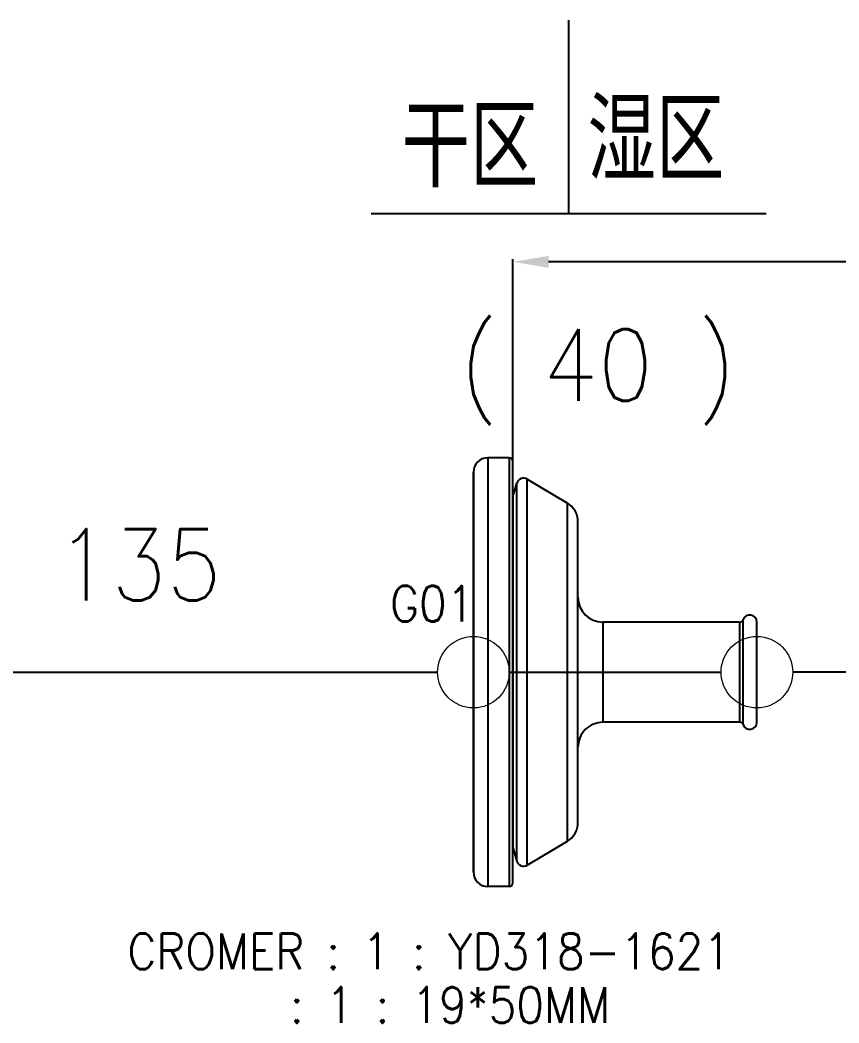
# Model space of a CAD drawing. Header units: inches. Extents: x 47316 to 59086, y 3141 to 11743.
# Drawn here: x 53689.3 to 53746.5, y 5801 to 5871.1 of the extents above; entities that cross this region are included whole.
import ezdxf

# ---------------------------------------------------------------- set-up
doc = ezdxf.new("R2010")
doc.units = ezdxf.units.IN
doc.header["$MEASUREMENT"] = 0
doc.styles.add('MtX_FangSong_GB2312', font='')
doc.styles.get("Standard").update_dxf_attribs({"font": ''})
doc.styles.get('MtX_FangSong_GB2312').set_extended_font_data('FangSong_GB2312')
doc.styles.get('Standard').set_extended_font_data('SimSun')
doc.linetypes.add('_VH_FULL_TAPE', pattern='A,0.0001,[30,VeSys.shx,S=0.1,R=0,X=0,Y=0],-0.8,[30,VeSys.shx,S=0.1,R=180,X=0,Y=0],-0.0001', length=0.8002)

# ---------------------------------------------------------------- blocks, each defined once
blk = doc.blocks.new('YD318-1621')
at = {"lineweight": -3}
for p, q in [((17.3, -9.777), (17.3, 15.418)), ((17.3, 15.418), (18.8, 15.418)), ((18.8, -9.777), (18.8, 15.418)), ((17.052, 15.163), (17.052, -9.603)), ((19.8, 14.411), (19.8, -9.09)), ((19.8, 9.979), (19.8, 14.411)), ((16.036, 13.929), (13.229, 12.249)), ((16.036, 13.929), (16.036, -8.761)), ((16.772, 13.641), (16.772, -8.564)), ((17.05, 12.695), (16.772, 13.641)), ((17.05, -7.918), (17.05, 12.695)), ((13.229, 12.249), (13.229, -7.614)), ((12.5, 10.962), (12.5, -6.735)), ((19.8, -13.521), (19.8, 9.979)), ((0, 3.945), (0, -3.048)), ((0.971, 4.111), (0.971, -2.058)), ((1.207, -1.945), (1.207, 3.945)), ((1.207, 3.945), (10.75, 3.945)), ((10.75, -1.945), (10.75, 3.945)), ((0.971, -2.058), (0.971, -3.222)), ((1.207, -3.055), (1.207, -1.945)), ((10.75, -3.055), (10.75, -1.945)), ((1.207, -3.055), (10.75, -3.055)), ((12.5, -6.735), (12.5, -10.073)), ((19.8, -6.673), (19.8, -9.982)), ((13.229, -7.614), (13.229, -11.36)), ((17.05, -11.805), (17.05, -7.918)), ((16.036, -8.761), (16.036, -13.04)), ((16.772, -8.564), (16.772, -12.752)), ((19.8, -9.09), (19.8, -13.521)), ((17.052, -9.603), (17.052, -14.274)), ((17.3, -14.528), (17.3, -9.777)), ((18.8, -14.528), (18.8, -9.777)), ((16.036, -13.04), (13.229, -11.36)), ((17.05, -11.805), (16.772, -12.752)), ((17.3, -14.528), (18.8, -14.528))]:
    blk.add_line(p, q, dxfattribs=at)
for centre, radius, start, end in [((17.307, 15.163), 0.255, 91.47598, 180.00002), ((18.793, 14.411), 1.007, 360, 89.59869), ((16.291, 13.495), 0.503, 16.8545, 120.40472), ((14, 10.962), 1.5, 120.91274, 180.00006), ((10.75, 5.695), 1.75, 270, 0), ((0.501, 3.941), 0.501, 19.93502, 179.53619), ((1.211, 4.2), 0.256, 200.36643, 269.1048), ((0.501, -3.051), 0.501, 180.46381, 340.06498), ((1.211, -3.311), 0.256, 90.8952, 159.63357), ((10.75, -4.805), 1.75, 0, 90), ((14, -10.073), 1.5, 179.99995, 239.08726), ((16.291, -12.606), 0.503, 239.59528, 343.1455), ((18.793, -13.521), 1.007, 270.40131, 359.99999), ((17.307, -14.274), 0.255, 180.00002, 268.52402)]:
    blk.add_arc(centre, radius, start, end, dxfattribs=at)

msp = doc.modelspace()

# ---------------------------------------------------------------- linework, layer by layer
at = {"color": 0}
for p, q in [((53727.66, 5857.571), (53727.66, 5871.08)), ((53713.865, 5857.571), (53741.455, 5857.571)), ((53723.75, 5839.683), (53723.75, 5854.39)), ((53783.973, 5854.19), (53726.25, 5854.19))]:
    msp.add_line(p, q, dxfattribs=at)
at = {"color": 0, "linetype": '_VH_FULL_TAPE', "ltscale": 5}
for p, q in [((53675.473, 5825.529), (53718.502, 5825.529)), ((53723.502, 5825.529), (53738.302, 5825.529)), ((53783.973, 5825.529), (53743.302, 5825.529))]:
    msp.add_line(p, q, dxfattribs=at)
at = {"color": 0, "linetype": 'Continuous', "lineweight": 15}
for centre in [(53721.002, 5825.529), (53740.802, 5825.529)]:
    msp.add_circle(centre, 2.5, dxfattribs=at)
at = {"color": 0}
msp.add_solid([(53726.25, 5854.607), (53726.25, 5853.773), (53723.75, 5854.19)], dxfattribs=at)

# ---------------------------------------------------------------- block references
at = {"color": 0, "rotation": 180}
msp.add_blockref('YD318-1621', (53740.802, 5825.977), dxfattribs=at)

# ---------------------------------------------------------------- texts
at = {"color": 0, "style": 'MtX_FangSong_GB2312', "width": 0.7}
for s, p in [('湿区', (53728.971, 5860.417)), ('干区', (53715.99, 5859.929))]:
    msp.add_text(s, height=5, dxfattribs=at).set_placement(p)
at = {"color": 7, "linetype": '_VH_FULL_TAPE', "lineweight": 18, "ltscale": 5, "char_height": 5, "attachment_point": 1}
for s, insert, width in [('\\Fromans.shx;\\W0.9000000000;\\T1.0000000000;\\o\\l( 40 )', (53720.045, 5849.481), 23.57143), ('\\Fromans.shx;\\W0.9000000000;\\T1.0000000000;\\o\\l135', (53691.845, 5835.529), 12.85714)]:
    msp.add_mtext(s, dxfattribs=dict(at, insert=insert, width=width))
at = {"color": 21, "linetype": 'Continuous', "lineweight": 15, "insert": (53715.173, 5831.559), "char_height": 2.5, "width": 6.53571, "attachment_point": 1}
msp.add_mtext('\\Fromans.shx;\\W0.9000000000;\\T1.0000000000;\\o\\lG01', dxfattribs=at)
at = {"color": 42, "linetype": 'Continuous', "lineweight": 15, "char_height": 2.5, "attachment_point": 1}
for s, insert, width in [('\\Fromans.shx;\\W0.9000000000;\\T1.0000000000;\\o\\lCROMER : 1 : YD318-1621', (53696.841, 5807.279), 48.96429), ('\\Fromans.shx;\\W0.9000000000;\\T1.0000000000;\\o\\l : 1 : 19*50MM', (53706.645, 5803.529), 28.71429)]:
    msp.add_mtext(s, dxfattribs=dict(at, insert=insert, width=width))

doc.saveas('drawing.dxf')
